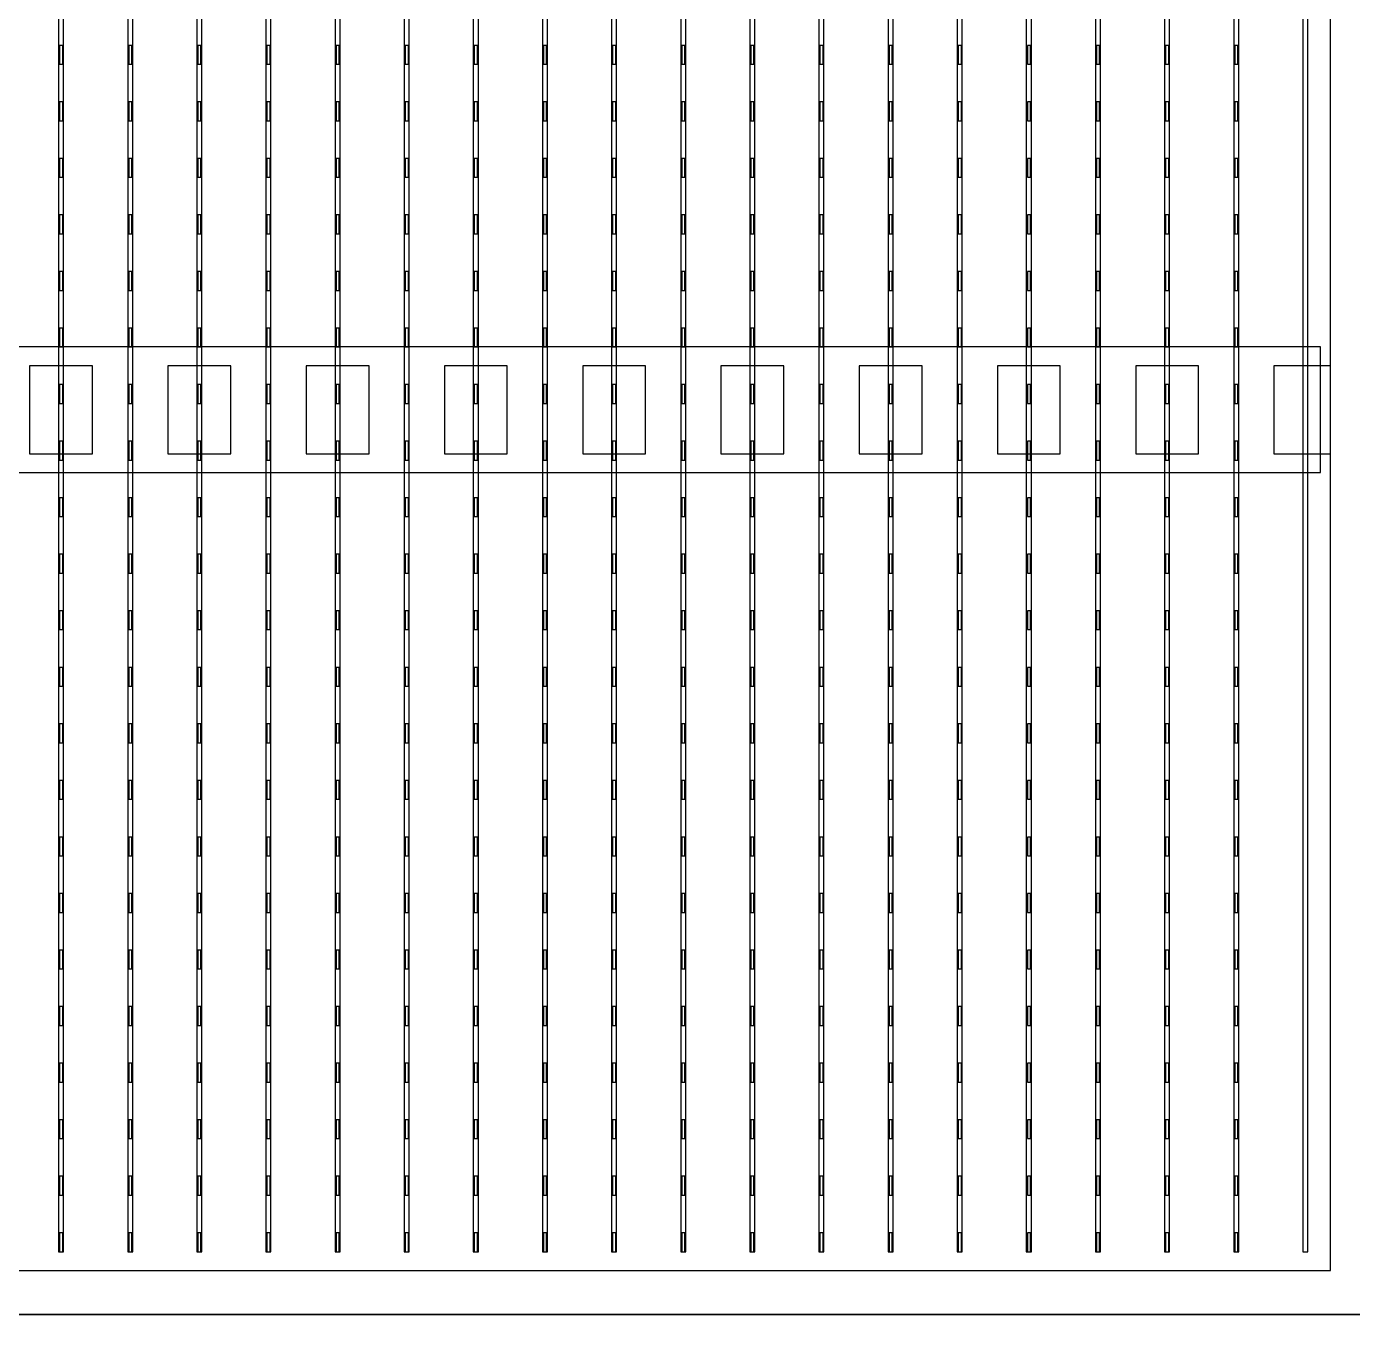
# Model space of a CAD drawing. Header units: millimetres. Extents: x -18 to 142, y -7 to 153.
# Drawn here: x 51.44 to 61.99, y 41.12 to 51.55 of the extents above; entities that cross this region are included whole.
import ezdxf

# ---------------------------------------------------------------- set-up
doc = ezdxf.new("R2010")
doc.units = ezdxf.units.MM
for name, color, linetype in [('BUSBARS', 3, 'Continuous'), ('CELLS', 5, 'Continuous'), ('CONTACT_PADS', 2, 'Continuous'), ('DICING', 4, 'Continuous'), ('FINGERS', 1, 'Continuous'), ('INSULATION', 2, 'Continuous')]:
    doc.layers.add(name, color=color, linetype=linetype)

msp = doc.modelspace()

# ---------------------------------------------------------------- linework, layer by layer
at = {"layer": 'BUSBARS'}
msp.add_lwpolyline([(61.74, 48), (61.74, 49), (41.7, 49), (41.7, 48), (61.74, 48)], close=True, dxfattribs=at)
at = {"layer": 'CELLS'}
for points in [[(62.17, 41.3), (62.17, 62.2), (41.27, 62.2), (41.27, 41.3), (62.17, 41.3)], [(62.17, 20.4), (62.17, 41.3), (41.27, 41.3), (41.27, 20.4), (62.17, 20.4)]]:
    msp.add_lwpolyline(points, close=True, dxfattribs=at)
at = {"layer": 'CONTACT_PADS'}
for points in [[(51.733, 51.25), (51.733, 51.4), (51.708, 51.4), (51.708, 51.25), (51.733, 51.25)], [(52.283, 51.25), (52.283, 51.4), (52.258, 51.4), (52.258, 51.25), (52.283, 51.25)], [(52.833, 51.25), (52.833, 51.4), (52.808, 51.4), (52.808, 51.25), (52.833, 51.25)], [(53.383, 51.25), (53.383, 51.4), (53.358, 51.4), (53.358, 51.25), (53.383, 51.25)], [(53.933, 51.25), (53.933, 51.4), (53.908, 51.4), (53.908, 51.25), (53.933, 51.25)], [(54.483, 51.25), (54.483, 51.4), (54.458, 51.4), (54.458, 51.25), (54.483, 51.25)], [(55.033, 51.25), (55.033, 51.4), (55.008, 51.4), (55.008, 51.25), (55.033, 51.25)], [(55.583, 51.25), (55.583, 51.4), (55.558, 51.4), (55.558, 51.25), (55.583, 51.25)], [(56.133, 51.25), (56.133, 51.4), (56.108, 51.4), (56.108, 51.25), (56.133, 51.25)], [(56.683, 51.25), (56.683, 51.4), (56.658, 51.4), (56.658, 51.25), (56.683, 51.25)], [(57.233, 51.25), (57.233, 51.4), (57.208, 51.4), (57.208, 51.25), (57.233, 51.25)], [(57.783, 51.25), (57.783, 51.4), (57.758, 51.4), (57.758, 51.25), (57.783, 51.25)], [(58.333, 51.25), (58.333, 51.4), (58.308, 51.4), (58.308, 51.25), (58.333, 51.25)], [(58.883, 51.25), (58.883, 51.4), (58.858, 51.4), (58.858, 51.25), (58.883, 51.25)], [(59.433, 51.25), (59.433, 51.4), (59.408, 51.4), (59.408, 51.25), (59.433, 51.25)], [(59.983, 51.25), (59.983, 51.4), (59.958, 51.4), (59.958, 51.25), (59.983, 51.25)], [(60.533, 51.25), (60.533, 51.4), (60.508, 51.4), (60.508, 51.25), (60.533, 51.25)], [(61.083, 51.25), (61.083, 51.4), (61.058, 51.4), (61.058, 51.25), (61.083, 51.25)], [(51.733, 50.8), (51.733, 50.95), (51.708, 50.95), (51.708, 50.8), (51.733, 50.8)], [(52.283, 50.8), (52.283, 50.95), (52.258, 50.95), (52.258, 50.8), (52.283, 50.8)], [(52.833, 50.8), (52.833, 50.95), (52.808, 50.95), (52.808, 50.8), (52.833, 50.8)], [(53.383, 50.8), (53.383, 50.95), (53.358, 50.95), (53.358, 50.8), (53.383, 50.8)], [(53.933, 50.8), (53.933, 50.95), (53.908, 50.95), (53.908, 50.8), (53.933, 50.8)], [(54.483, 50.8), (54.483, 50.95), (54.458, 50.95), (54.458, 50.8), (54.483, 50.8)], [(55.033, 50.8), (55.033, 50.95), (55.008, 50.95), (55.008, 50.8), (55.033, 50.8)], [(55.583, 50.8), (55.583, 50.95), (55.558, 50.95), (55.558, 50.8), (55.583, 50.8)], [(56.133, 50.8), (56.133, 50.95), (56.108, 50.95), (56.108, 50.8), (56.133, 50.8)], [(56.683, 50.8), (56.683, 50.95), (56.658, 50.95), (56.658, 50.8), (56.683, 50.8)], [(57.233, 50.8), (57.233, 50.95), (57.208, 50.95), (57.208, 50.8), (57.233, 50.8)], [(57.783, 50.8), (57.783, 50.95), (57.758, 50.95), (57.758, 50.8), (57.783, 50.8)], [(58.333, 50.8), (58.333, 50.95), (58.308, 50.95), (58.308, 50.8), (58.333, 50.8)], [(58.883, 50.8), (58.883, 50.95), (58.858, 50.95), (58.858, 50.8), (58.883, 50.8)], [(59.433, 50.8), (59.433, 50.95), (59.408, 50.95), (59.408, 50.8), (59.433, 50.8)], [(59.983, 50.8), (59.983, 50.95), (59.958, 50.95), (59.958, 50.8), (59.983, 50.8)], [(60.533, 50.8), (60.533, 50.95), (60.508, 50.95), (60.508, 50.8), (60.533, 50.8)], [(61.083, 50.8), (61.083, 50.95), (61.058, 50.95), (61.058, 50.8), (61.083, 50.8)], [(51.733, 50.35), (51.733, 50.5), (51.708, 50.5), (51.708, 50.35), (51.733, 50.35)], [(52.283, 50.35), (52.283, 50.5), (52.258, 50.5), (52.258, 50.35), (52.283, 50.35)], [(52.833, 50.35), (52.833, 50.5), (52.808, 50.5), (52.808, 50.35), (52.833, 50.35)], [(53.383, 50.35), (53.383, 50.5), (53.358, 50.5), (53.358, 50.35), (53.383, 50.35)], [(53.933, 50.35), (53.933, 50.5), (53.908, 50.5), (53.908, 50.35), (53.933, 50.35)], [(54.483, 50.35), (54.483, 50.5), (54.458, 50.5), (54.458, 50.35), (54.483, 50.35)], [(55.033, 50.35), (55.033, 50.5), (55.008, 50.5), (55.008, 50.35), (55.033, 50.35)], [(55.583, 50.35), (55.583, 50.5), (55.558, 50.5), (55.558, 50.35), (55.583, 50.35)], [(56.133, 50.35), (56.133, 50.5), (56.108, 50.5), (56.108, 50.35), (56.133, 50.35)], [(56.683, 50.35), (56.683, 50.5), (56.658, 50.5), (56.658, 50.35), (56.683, 50.35)], [(57.233, 50.35), (57.233, 50.5), (57.208, 50.5), (57.208, 50.35), (57.233, 50.35)], [(57.783, 50.35), (57.783, 50.5), (57.758, 50.5), (57.758, 50.35), (57.783, 50.35)], [(58.333, 50.35), (58.333, 50.5), (58.308, 50.5), (58.308, 50.35), (58.333, 50.35)], [(58.883, 50.35), (58.883, 50.5), (58.858, 50.5), (58.858, 50.35), (58.883, 50.35)], [(59.433, 50.35), (59.433, 50.5), (59.408, 50.5), (59.408, 50.35), (59.433, 50.35)], [(59.983, 50.35), (59.983, 50.5), (59.958, 50.5), (59.958, 50.35), (59.983, 50.35)], [(60.533, 50.35), (60.533, 50.5), (60.508, 50.5), (60.508, 50.35), (60.533, 50.35)], [(61.083, 50.35), (61.083, 50.5), (61.058, 50.5), (61.058, 50.35), (61.083, 50.35)], [(51.733, 49.9), (51.733, 50.05), (51.708, 50.05), (51.708, 49.9), (51.733, 49.9)], [(52.283, 49.9), (52.283, 50.05), (52.258, 50.05), (52.258, 49.9), (52.283, 49.9)], [(52.833, 49.9), (52.833, 50.05), (52.808, 50.05), (52.808, 49.9), (52.833, 49.9)], [(53.383, 49.9), (53.383, 50.05), (53.358, 50.05), (53.358, 49.9), (53.383, 49.9)], [(53.933, 49.9), (53.933, 50.05), (53.908, 50.05), (53.908, 49.9), (53.933, 49.9)], [(54.483, 49.9), (54.483, 50.05), (54.458, 50.05), (54.458, 49.9), (54.483, 49.9)], [(55.033, 49.9), (55.033, 50.05), (55.008, 50.05), (55.008, 49.9), (55.033, 49.9)], [(55.583, 49.9), (55.583, 50.05), (55.558, 50.05), (55.558, 49.9), (55.583, 49.9)], [(56.133, 49.9), (56.133, 50.05), (56.108, 50.05), (56.108, 49.9), (56.133, 49.9)], [(56.683, 49.9), (56.683, 50.05), (56.658, 50.05), (56.658, 49.9), (56.683, 49.9)], [(57.233, 49.9), (57.233, 50.05), (57.208, 50.05), (57.208, 49.9), (57.233, 49.9)], [(57.783, 49.9), (57.783, 50.05), (57.758, 50.05), (57.758, 49.9), (57.783, 49.9)], [(58.333, 49.9), (58.333, 50.05), (58.308, 50.05), (58.308, 49.9), (58.333, 49.9)], [(58.883, 49.9), (58.883, 50.05), (58.858, 50.05), (58.858, 49.9), (58.883, 49.9)], [(59.433, 49.9), (59.433, 50.05), (59.408, 50.05), (59.408, 49.9), (59.433, 49.9)], [(59.983, 49.9), (59.983, 50.05), (59.958, 50.05), (59.958, 49.9), (59.983, 49.9)], [(60.533, 49.9), (60.533, 50.05), (60.508, 50.05), (60.508, 49.9), (60.533, 49.9)], [(61.083, 49.9), (61.083, 50.05), (61.058, 50.05), (61.058, 49.9), (61.083, 49.9)], [(51.733, 49.45), (51.733, 49.6), (51.708, 49.6), (51.708, 49.45), (51.733, 49.45)], [(52.283, 49.45), (52.283, 49.6), (52.258, 49.6), (52.258, 49.45), (52.283, 49.45)], [(52.833, 49.45), (52.833, 49.6), (52.808, 49.6), (52.808, 49.45), (52.833, 49.45)], [(53.383, 49.45), (53.383, 49.6), (53.358, 49.6), (53.358, 49.45), (53.383, 49.45)], [(53.933, 49.45), (53.933, 49.6), (53.908, 49.6), (53.908, 49.45), (53.933, 49.45)], [(54.483, 49.45), (54.483, 49.6), (54.458, 49.6), (54.458, 49.45), (54.483, 49.45)], [(55.033, 49.45), (55.033, 49.6), (55.008, 49.6), (55.008, 49.45), (55.033, 49.45)], [(55.583, 49.45), (55.583, 49.6), (55.558, 49.6), (55.558, 49.45), (55.583, 49.45)], [(56.133, 49.45), (56.133, 49.6), (56.108, 49.6), (56.108, 49.45), (56.133, 49.45)], [(56.683, 49.45), (56.683, 49.6), (56.658, 49.6), (56.658, 49.45), (56.683, 49.45)], [(57.233, 49.45), (57.233, 49.6), (57.208, 49.6), (57.208, 49.45), (57.233, 49.45)], [(57.783, 49.45), (57.783, 49.6), (57.758, 49.6), (57.758, 49.45), (57.783, 49.45)], [(58.333, 49.45), (58.333, 49.6), (58.308, 49.6), (58.308, 49.45), (58.333, 49.45)], [(58.883, 49.45), (58.883, 49.6), (58.858, 49.6), (58.858, 49.45), (58.883, 49.45)], [(59.433, 49.45), (59.433, 49.6), (59.408, 49.6), (59.408, 49.45), (59.433, 49.45)], [(59.983, 49.45), (59.983, 49.6), (59.958, 49.6), (59.958, 49.45), (59.983, 49.45)], [(60.533, 49.45), (60.533, 49.6), (60.508, 49.6), (60.508, 49.45), (60.533, 49.45)], [(61.083, 49.45), (61.083, 49.6), (61.058, 49.6), (61.058, 49.45), (61.083, 49.45)], [(51.733, 49), (51.733, 49.15), (51.708, 49.15), (51.708, 49), (51.733, 49)], [(52.283, 49), (52.283, 49.15), (52.258, 49.15), (52.258, 49), (52.283, 49)], [(52.833, 49), (52.833, 49.15), (52.808, 49.15), (52.808, 49), (52.833, 49)], [(53.383, 49), (53.383, 49.15), (53.358, 49.15), (53.358, 49), (53.383, 49)], [(53.933, 49), (53.933, 49.15), (53.908, 49.15), (53.908, 49), (53.933, 49)], [(54.483, 49), (54.483, 49.15), (54.458, 49.15), (54.458, 49), (54.483, 49)], [(55.033, 49), (55.033, 49.15), (55.008, 49.15), (55.008, 49), (55.033, 49)], [(55.583, 49), (55.583, 49.15), (55.558, 49.15), (55.558, 49), (55.583, 49)], [(56.133, 49), (56.133, 49.15), (56.108, 49.15), (56.108, 49), (56.133, 49)], [(56.683, 49), (56.683, 49.15), (56.658, 49.15), (56.658, 49), (56.683, 49)], [(57.233, 49), (57.233, 49.15), (57.208, 49.15), (57.208, 49), (57.233, 49)], [(57.783, 49), (57.783, 49.15), (57.758, 49.15), (57.758, 49), (57.783, 49)], [(58.333, 49), (58.333, 49.15), (58.308, 49.15), (58.308, 49), (58.333, 49)], [(58.883, 49), (58.883, 49.15), (58.858, 49.15), (58.858, 49), (58.883, 49)], [(59.433, 49), (59.433, 49.15), (59.408, 49.15), (59.408, 49), (59.433, 49)], [(59.983, 49), (59.983, 49.15), (59.958, 49.15), (59.958, 49), (59.983, 49)], [(60.533, 49), (60.533, 49.15), (60.508, 49.15), (60.508, 49), (60.533, 49)], [(61.083, 49), (61.083, 49.15), (61.058, 49.15), (61.058, 49), (61.083, 49)], [(51.733, 48.55), (51.733, 48.7), (51.708, 48.7), (51.708, 48.55), (51.733, 48.55)], [(52.283, 48.55), (52.283, 48.7), (52.258, 48.7), (52.258, 48.55), (52.283, 48.55)], [(52.833, 48.55), (52.833, 48.7), (52.808, 48.7), (52.808, 48.55), (52.833, 48.55)], [(53.383, 48.55), (53.383, 48.7), (53.358, 48.7), (53.358, 48.55), (53.383, 48.55)], [(53.933, 48.55), (53.933, 48.7), (53.908, 48.7), (53.908, 48.55), (53.933, 48.55)], [(54.483, 48.55), (54.483, 48.7), (54.458, 48.7), (54.458, 48.55), (54.483, 48.55)], [(55.033, 48.55), (55.033, 48.7), (55.008, 48.7), (55.008, 48.55), (55.033, 48.55)], [(55.583, 48.55), (55.583, 48.7), (55.558, 48.7), (55.558, 48.55), (55.583, 48.55)], [(56.133, 48.55), (56.133, 48.7), (56.108, 48.7), (56.108, 48.55), (56.133, 48.55)], [(56.683, 48.55), (56.683, 48.7), (56.658, 48.7), (56.658, 48.55), (56.683, 48.55)], [(57.233, 48.55), (57.233, 48.7), (57.208, 48.7), (57.208, 48.55), (57.233, 48.55)], [(57.783, 48.55), (57.783, 48.7), (57.758, 48.7), (57.758, 48.55), (57.783, 48.55)], [(58.333, 48.55), (58.333, 48.7), (58.308, 48.7), (58.308, 48.55), (58.333, 48.55)], [(58.883, 48.55), (58.883, 48.7), (58.858, 48.7), (58.858, 48.55), (58.883, 48.55)], [(59.433, 48.55), (59.433, 48.7), (59.408, 48.7), (59.408, 48.55), (59.433, 48.55)], [(59.983, 48.55), (59.983, 48.7), (59.958, 48.7), (59.958, 48.55), (59.983, 48.55)], [(60.533, 48.55), (60.533, 48.7), (60.508, 48.7), (60.508, 48.55), (60.533, 48.55)], [(61.083, 48.55), (61.083, 48.7), (61.058, 48.7), (61.058, 48.55), (61.083, 48.55)], [(51.733, 48.1), (51.733, 48.25), (51.708, 48.25), (51.708, 48.1), (51.733, 48.1)], [(52.283, 48.1), (52.283, 48.25), (52.258, 48.25), (52.258, 48.1), (52.283, 48.1)], [(52.833, 48.1), (52.833, 48.25), (52.808, 48.25), (52.808, 48.1), (52.833, 48.1)], [(53.383, 48.1), (53.383, 48.25), (53.358, 48.25), (53.358, 48.1), (53.383, 48.1)], [(53.933, 48.1), (53.933, 48.25), (53.908, 48.25), (53.908, 48.1), (53.933, 48.1)], [(54.483, 48.1), (54.483, 48.25), (54.458, 48.25), (54.458, 48.1), (54.483, 48.1)], [(55.033, 48.1), (55.033, 48.25), (55.008, 48.25), (55.008, 48.1), (55.033, 48.1)], [(55.583, 48.1), (55.583, 48.25), (55.558, 48.25), (55.558, 48.1), (55.583, 48.1)], [(56.133, 48.1), (56.133, 48.25), (56.108, 48.25), (56.108, 48.1), (56.133, 48.1)], [(56.683, 48.1), (56.683, 48.25), (56.658, 48.25), (56.658, 48.1), (56.683, 48.1)], [(57.233, 48.1), (57.233, 48.25), (57.208, 48.25), (57.208, 48.1), (57.233, 48.1)], [(57.783, 48.1), (57.783, 48.25), (57.758, 48.25), (57.758, 48.1), (57.783, 48.1)], [(58.333, 48.1), (58.333, 48.25), (58.308, 48.25), (58.308, 48.1), (58.333, 48.1)], [(58.883, 48.1), (58.883, 48.25), (58.858, 48.25), (58.858, 48.1), (58.883, 48.1)], [(59.433, 48.1), (59.433, 48.25), (59.408, 48.25), (59.408, 48.1), (59.433, 48.1)], [(59.983, 48.1), (59.983, 48.25), (59.958, 48.25), (59.958, 48.1), (59.983, 48.1)], [(60.533, 48.1), (60.533, 48.25), (60.508, 48.25), (60.508, 48.1), (60.533, 48.1)], [(61.083, 48.1), (61.083, 48.25), (61.058, 48.25), (61.058, 48.1), (61.083, 48.1)], [(51.733, 47.65), (51.733, 47.8), (51.708, 47.8), (51.708, 47.65), (51.733, 47.65)], [(52.283, 47.65), (52.283, 47.8), (52.258, 47.8), (52.258, 47.65), (52.283, 47.65)], [(52.833, 47.65), (52.833, 47.8), (52.808, 47.8), (52.808, 47.65), (52.833, 47.65)], [(53.383, 47.65), (53.383, 47.8), (53.358, 47.8), (53.358, 47.65), (53.383, 47.65)], [(53.933, 47.65), (53.933, 47.8), (53.908, 47.8), (53.908, 47.65), (53.933, 47.65)], [(54.483, 47.65), (54.483, 47.8), (54.458, 47.8), (54.458, 47.65), (54.483, 47.65)], [(55.033, 47.65), (55.033, 47.8), (55.008, 47.8), (55.008, 47.65), (55.033, 47.65)], [(55.583, 47.65), (55.583, 47.8), (55.558, 47.8), (55.558, 47.65), (55.583, 47.65)], [(56.133, 47.65), (56.133, 47.8), (56.108, 47.8), (56.108, 47.65), (56.133, 47.65)], [(56.683, 47.65), (56.683, 47.8), (56.658, 47.8), (56.658, 47.65), (56.683, 47.65)], [(57.233, 47.65), (57.233, 47.8), (57.208, 47.8), (57.208, 47.65), (57.233, 47.65)], [(57.783, 47.65), (57.783, 47.8), (57.758, 47.8), (57.758, 47.65), (57.783, 47.65)], [(58.333, 47.65), (58.333, 47.8), (58.308, 47.8), (58.308, 47.65), (58.333, 47.65)], [(58.883, 47.65), (58.883, 47.8), (58.858, 47.8), (58.858, 47.65), (58.883, 47.65)], [(59.433, 47.65), (59.433, 47.8), (59.408, 47.8), (59.408, 47.65), (59.433, 47.65)], [(59.983, 47.65), (59.983, 47.8), (59.958, 47.8), (59.958, 47.65), (59.983, 47.65)], [(60.533, 47.65), (60.533, 47.8), (60.508, 47.8), (60.508, 47.65), (60.533, 47.65)], [(61.083, 47.65), (61.083, 47.8), (61.058, 47.8), (61.058, 47.65), (61.083, 47.65)], [(51.733, 47.2), (51.733, 47.35), (51.708, 47.35), (51.708, 47.2), (51.733, 47.2)], [(52.283, 47.2), (52.283, 47.35), (52.258, 47.35), (52.258, 47.2), (52.283, 47.2)], [(52.833, 47.2), (52.833, 47.35), (52.808, 47.35), (52.808, 47.2), (52.833, 47.2)], [(53.383, 47.2), (53.383, 47.35), (53.358, 47.35), (53.358, 47.2), (53.383, 47.2)], [(53.933, 47.2), (53.933, 47.35), (53.908, 47.35), (53.908, 47.2), (53.933, 47.2)], [(54.483, 47.2), (54.483, 47.35), (54.458, 47.35), (54.458, 47.2), (54.483, 47.2)], [(55.033, 47.2), (55.033, 47.35), (55.008, 47.35), (55.008, 47.2), (55.033, 47.2)], [(55.583, 47.2), (55.583, 47.35), (55.558, 47.35), (55.558, 47.2), (55.583, 47.2)], [(56.133, 47.2), (56.133, 47.35), (56.108, 47.35), (56.108, 47.2), (56.133, 47.2)], [(56.683, 47.2), (56.683, 47.35), (56.658, 47.35), (56.658, 47.2), (56.683, 47.2)], [(57.233, 47.2), (57.233, 47.35), (57.208, 47.35), (57.208, 47.2), (57.233, 47.2)], [(57.783, 47.2), (57.783, 47.35), (57.758, 47.35), (57.758, 47.2), (57.783, 47.2)], [(58.333, 47.2), (58.333, 47.35), (58.308, 47.35), (58.308, 47.2), (58.333, 47.2)], [(58.883, 47.2), (58.883, 47.35), (58.858, 47.35), (58.858, 47.2), (58.883, 47.2)], [(59.433, 47.2), (59.433, 47.35), (59.408, 47.35), (59.408, 47.2), (59.433, 47.2)], [(59.983, 47.2), (59.983, 47.35), (59.958, 47.35), (59.958, 47.2), (59.983, 47.2)], [(60.533, 47.2), (60.533, 47.35), (60.508, 47.35), (60.508, 47.2), (60.533, 47.2)], [(61.083, 47.2), (61.083, 47.35), (61.058, 47.35), (61.058, 47.2), (61.083, 47.2)], [(51.733, 46.75), (51.733, 46.9), (51.708, 46.9), (51.708, 46.75), (51.733, 46.75)], [(52.283, 46.75), (52.283, 46.9), (52.258, 46.9), (52.258, 46.75), (52.283, 46.75)], [(52.833, 46.75), (52.833, 46.9), (52.808, 46.9), (52.808, 46.75), (52.833, 46.75)], [(53.383, 46.75), (53.383, 46.9), (53.358, 46.9), (53.358, 46.75), (53.383, 46.75)], [(53.933, 46.75), (53.933, 46.9), (53.908, 46.9), (53.908, 46.75), (53.933, 46.75)], [(54.483, 46.75), (54.483, 46.9), (54.458, 46.9), (54.458, 46.75), (54.483, 46.75)], [(55.033, 46.75), (55.033, 46.9), (55.008, 46.9), (55.008, 46.75), (55.033, 46.75)], [(55.583, 46.75), (55.583, 46.9), (55.558, 46.9), (55.558, 46.75), (55.583, 46.75)], [(56.133, 46.75), (56.133, 46.9), (56.108, 46.9), (56.108, 46.75), (56.133, 46.75)], [(56.683, 46.75), (56.683, 46.9), (56.658, 46.9), (56.658, 46.75), (56.683, 46.75)], [(57.233, 46.75), (57.233, 46.9), (57.208, 46.9), (57.208, 46.75), (57.233, 46.75)], [(57.783, 46.75), (57.783, 46.9), (57.758, 46.9), (57.758, 46.75), (57.783, 46.75)], [(58.333, 46.75), (58.333, 46.9), (58.308, 46.9), (58.308, 46.75), (58.333, 46.75)], [(58.883, 46.75), (58.883, 46.9), (58.858, 46.9), (58.858, 46.75), (58.883, 46.75)], [(59.433, 46.75), (59.433, 46.9), (59.408, 46.9), (59.408, 46.75), (59.433, 46.75)], [(59.983, 46.75), (59.983, 46.9), (59.958, 46.9), (59.958, 46.75), (59.983, 46.75)], [(60.533, 46.75), (60.533, 46.9), (60.508, 46.9), (60.508, 46.75), (60.533, 46.75)], [(61.083, 46.75), (61.083, 46.9), (61.058, 46.9), (61.058, 46.75), (61.083, 46.75)], [(51.733, 46.3), (51.733, 46.45), (51.708, 46.45), (51.708, 46.3), (51.733, 46.3)], [(52.283, 46.3), (52.283, 46.45), (52.258, 46.45), (52.258, 46.3), (52.283, 46.3)], [(52.833, 46.3), (52.833, 46.45), (52.808, 46.45), (52.808, 46.3), (52.833, 46.3)], [(53.383, 46.3), (53.383, 46.45), (53.358, 46.45), (53.358, 46.3), (53.383, 46.3)], [(53.933, 46.3), (53.933, 46.45), (53.908, 46.45), (53.908, 46.3), (53.933, 46.3)], [(54.483, 46.3), (54.483, 46.45), (54.458, 46.45), (54.458, 46.3), (54.483, 46.3)], [(55.033, 46.3), (55.033, 46.45), (55.008, 46.45), (55.008, 46.3), (55.033, 46.3)], [(55.583, 46.3), (55.583, 46.45), (55.558, 46.45), (55.558, 46.3), (55.583, 46.3)], [(56.133, 46.3), (56.133, 46.45), (56.108, 46.45), (56.108, 46.3), (56.133, 46.3)], [(56.683, 46.3), (56.683, 46.45), (56.658, 46.45), (56.658, 46.3), (56.683, 46.3)], [(57.233, 46.3), (57.233, 46.45), (57.208, 46.45), (57.208, 46.3), (57.233, 46.3)], [(57.783, 46.3), (57.783, 46.45), (57.758, 46.45), (57.758, 46.3), (57.783, 46.3)], [(58.333, 46.3), (58.333, 46.45), (58.308, 46.45), (58.308, 46.3), (58.333, 46.3)], [(58.883, 46.3), (58.883, 46.45), (58.858, 46.45), (58.858, 46.3), (58.883, 46.3)], [(59.433, 46.3), (59.433, 46.45), (59.408, 46.45), (59.408, 46.3), (59.433, 46.3)], [(59.983, 46.3), (59.983, 46.45), (59.958, 46.45), (59.958, 46.3), (59.983, 46.3)], [(60.533, 46.3), (60.533, 46.45), (60.508, 46.45), (60.508, 46.3), (60.533, 46.3)], [(61.083, 46.3), (61.083, 46.45), (61.058, 46.45), (61.058, 46.3), (61.083, 46.3)], [(51.733, 45.85), (51.733, 46), (51.708, 46), (51.708, 45.85), (51.733, 45.85)], [(52.283, 45.85), (52.283, 46), (52.258, 46), (52.258, 45.85), (52.283, 45.85)], [(52.833, 45.85), (52.833, 46), (52.808, 46), (52.808, 45.85), (52.833, 45.85)], [(53.383, 45.85), (53.383, 46), (53.358, 46), (53.358, 45.85), (53.383, 45.85)], [(53.933, 45.85), (53.933, 46), (53.908, 46), (53.908, 45.85), (53.933, 45.85)], [(54.483, 45.85), (54.483, 46), (54.458, 46), (54.458, 45.85), (54.483, 45.85)], [(55.033, 45.85), (55.033, 46), (55.008, 46), (55.008, 45.85), (55.033, 45.85)], [(55.583, 45.85), (55.583, 46), (55.558, 46), (55.558, 45.85), (55.583, 45.85)], [(56.133, 45.85), (56.133, 46), (56.108, 46), (56.108, 45.85), (56.133, 45.85)], [(56.683, 45.85), (56.683, 46), (56.658, 46), (56.658, 45.85), (56.683, 45.85)], [(57.233, 45.85), (57.233, 46), (57.208, 46), (57.208, 45.85), (57.233, 45.85)], [(57.783, 45.85), (57.783, 46), (57.758, 46), (57.758, 45.85), (57.783, 45.85)], [(58.333, 45.85), (58.333, 46), (58.308, 46), (58.308, 45.85), (58.333, 45.85)], [(58.883, 45.85), (58.883, 46), (58.858, 46), (58.858, 45.85), (58.883, 45.85)], [(59.433, 45.85), (59.433, 46), (59.408, 46), (59.408, 45.85), (59.433, 45.85)], [(59.983, 45.85), (59.983, 46), (59.958, 46), (59.958, 45.85), (59.983, 45.85)], [(60.533, 45.85), (60.533, 46), (60.508, 46), (60.508, 45.85), (60.533, 45.85)], [(61.083, 45.85), (61.083, 46), (61.058, 46), (61.058, 45.85), (61.083, 45.85)], [(51.733, 45.4), (51.733, 45.55), (51.708, 45.55), (51.708, 45.4), (51.733, 45.4)], [(52.283, 45.4), (52.283, 45.55), (52.258, 45.55), (52.258, 45.4), (52.283, 45.4)], [(52.833, 45.4), (52.833, 45.55), (52.808, 45.55), (52.808, 45.4), (52.833, 45.4)], [(53.383, 45.4), (53.383, 45.55), (53.358, 45.55), (53.358, 45.4), (53.383, 45.4)], [(53.933, 45.4), (53.933, 45.55), (53.908, 45.55), (53.908, 45.4), (53.933, 45.4)], [(54.483, 45.4), (54.483, 45.55), (54.458, 45.55), (54.458, 45.4), (54.483, 45.4)], [(55.033, 45.4), (55.033, 45.55), (55.008, 45.55), (55.008, 45.4), (55.033, 45.4)], [(55.583, 45.4), (55.583, 45.55), (55.558, 45.55), (55.558, 45.4), (55.583, 45.4)], [(56.133, 45.4), (56.133, 45.55), (56.108, 45.55), (56.108, 45.4), (56.133, 45.4)], [(56.683, 45.4), (56.683, 45.55), (56.658, 45.55), (56.658, 45.4), (56.683, 45.4)], [(57.233, 45.4), (57.233, 45.55), (57.208, 45.55), (57.208, 45.4), (57.233, 45.4)], [(57.783, 45.4), (57.783, 45.55), (57.758, 45.55), (57.758, 45.4), (57.783, 45.4)], [(58.333, 45.4), (58.333, 45.55), (58.308, 45.55), (58.308, 45.4), (58.333, 45.4)], [(58.883, 45.4), (58.883, 45.55), (58.858, 45.55), (58.858, 45.4), (58.883, 45.4)], [(59.433, 45.4), (59.433, 45.55), (59.408, 45.55), (59.408, 45.4), (59.433, 45.4)], [(59.983, 45.4), (59.983, 45.55), (59.958, 45.55), (59.958, 45.4), (59.983, 45.4)], [(60.533, 45.4), (60.533, 45.55), (60.508, 45.55), (60.508, 45.4), (60.533, 45.4)], [(61.083, 45.4), (61.083, 45.55), (61.058, 45.55), (61.058, 45.4), (61.083, 45.4)], [(51.733, 44.95), (51.733, 45.1), (51.708, 45.1), (51.708, 44.95), (51.733, 44.95)], [(52.283, 44.95), (52.283, 45.1), (52.258, 45.1), (52.258, 44.95), (52.283, 44.95)], [(52.833, 44.95), (52.833, 45.1), (52.808, 45.1), (52.808, 44.95), (52.833, 44.95)], [(53.383, 44.95), (53.383, 45.1), (53.358, 45.1), (53.358, 44.95), (53.383, 44.95)], [(53.933, 44.95), (53.933, 45.1), (53.908, 45.1), (53.908, 44.95), (53.933, 44.95)], [(54.483, 44.95), (54.483, 45.1), (54.458, 45.1), (54.458, 44.95), (54.483, 44.95)], [(55.033, 44.95), (55.033, 45.1), (55.008, 45.1), (55.008, 44.95), (55.033, 44.95)], [(55.583, 44.95), (55.583, 45.1), (55.558, 45.1), (55.558, 44.95), (55.583, 44.95)], [(56.133, 44.95), (56.133, 45.1), (56.108, 45.1), (56.108, 44.95), (56.133, 44.95)], [(56.683, 44.95), (56.683, 45.1), (56.658, 45.1), (56.658, 44.95), (56.683, 44.95)], [(57.233, 44.95), (57.233, 45.1), (57.208, 45.1), (57.208, 44.95), (57.233, 44.95)], [(57.783, 44.95), (57.783, 45.1), (57.758, 45.1), (57.758, 44.95), (57.783, 44.95)], [(58.333, 44.95), (58.333, 45.1), (58.308, 45.1), (58.308, 44.95), (58.333, 44.95)], [(58.883, 44.95), (58.883, 45.1), (58.858, 45.1), (58.858, 44.95), (58.883, 44.95)], [(59.433, 44.95), (59.433, 45.1), (59.408, 45.1), (59.408, 44.95), (59.433, 44.95)], [(59.983, 44.95), (59.983, 45.1), (59.958, 45.1), (59.958, 44.95), (59.983, 44.95)], [(60.533, 44.95), (60.533, 45.1), (60.508, 45.1), (60.508, 44.95), (60.533, 44.95)], [(61.083, 44.95), (61.083, 45.1), (61.058, 45.1), (61.058, 44.95), (61.083, 44.95)], [(51.733, 44.5), (51.733, 44.65), (51.708, 44.65), (51.708, 44.5), (51.733, 44.5)], [(52.283, 44.5), (52.283, 44.65), (52.258, 44.65), (52.258, 44.5), (52.283, 44.5)], [(52.833, 44.5), (52.833, 44.65), (52.808, 44.65), (52.808, 44.5), (52.833, 44.5)], [(53.383, 44.5), (53.383, 44.65), (53.358, 44.65), (53.358, 44.5), (53.383, 44.5)], [(53.933, 44.5), (53.933, 44.65), (53.908, 44.65), (53.908, 44.5), (53.933, 44.5)], [(54.483, 44.5), (54.483, 44.65), (54.458, 44.65), (54.458, 44.5), (54.483, 44.5)], [(55.033, 44.5), (55.033, 44.65), (55.008, 44.65), (55.008, 44.5), (55.033, 44.5)], [(55.583, 44.5), (55.583, 44.65), (55.558, 44.65), (55.558, 44.5), (55.583, 44.5)], [(56.133, 44.5), (56.133, 44.65), (56.108, 44.65), (56.108, 44.5), (56.133, 44.5)], [(56.683, 44.5), (56.683, 44.65), (56.658, 44.65), (56.658, 44.5), (56.683, 44.5)], [(57.233, 44.5), (57.233, 44.65), (57.208, 44.65), (57.208, 44.5), (57.233, 44.5)], [(57.783, 44.5), (57.783, 44.65), (57.758, 44.65), (57.758, 44.5), (57.783, 44.5)], [(58.333, 44.5), (58.333, 44.65), (58.308, 44.65), (58.308, 44.5), (58.333, 44.5)], [(58.883, 44.5), (58.883, 44.65), (58.858, 44.65), (58.858, 44.5), (58.883, 44.5)], [(59.433, 44.5), (59.433, 44.65), (59.408, 44.65), (59.408, 44.5), (59.433, 44.5)], [(59.983, 44.5), (59.983, 44.65), (59.958, 44.65), (59.958, 44.5), (59.983, 44.5)], [(60.533, 44.5), (60.533, 44.65), (60.508, 44.65), (60.508, 44.5), (60.533, 44.5)], [(61.083, 44.5), (61.083, 44.65), (61.058, 44.65), (61.058, 44.5), (61.083, 44.5)], [(51.733, 44.05), (51.733, 44.2), (51.708, 44.2), (51.708, 44.05), (51.733, 44.05)], [(52.283, 44.05), (52.283, 44.2), (52.258, 44.2), (52.258, 44.05), (52.283, 44.05)], [(52.833, 44.05), (52.833, 44.2), (52.808, 44.2), (52.808, 44.05), (52.833, 44.05)], [(53.383, 44.05), (53.383, 44.2), (53.358, 44.2), (53.358, 44.05), (53.383, 44.05)], [(53.933, 44.05), (53.933, 44.2), (53.908, 44.2), (53.908, 44.05), (53.933, 44.05)], [(54.483, 44.05), (54.483, 44.2), (54.458, 44.2), (54.458, 44.05), (54.483, 44.05)], [(55.033, 44.05), (55.033, 44.2), (55.008, 44.2), (55.008, 44.05), (55.033, 44.05)], [(55.583, 44.05), (55.583, 44.2), (55.558, 44.2), (55.558, 44.05), (55.583, 44.05)], [(56.133, 44.05), (56.133, 44.2), (56.108, 44.2), (56.108, 44.05), (56.133, 44.05)], [(56.683, 44.05), (56.683, 44.2), (56.658, 44.2), (56.658, 44.05), (56.683, 44.05)], [(57.233, 44.05), (57.233, 44.2), (57.208, 44.2), (57.208, 44.05), (57.233, 44.05)], [(57.783, 44.05), (57.783, 44.2), (57.758, 44.2), (57.758, 44.05), (57.783, 44.05)], [(58.333, 44.05), (58.333, 44.2), (58.308, 44.2), (58.308, 44.05), (58.333, 44.05)], [(58.883, 44.05), (58.883, 44.2), (58.858, 44.2), (58.858, 44.05), (58.883, 44.05)], [(59.433, 44.05), (59.433, 44.2), (59.408, 44.2), (59.408, 44.05), (59.433, 44.05)], [(59.983, 44.05), (59.983, 44.2), (59.958, 44.2), (59.958, 44.05), (59.983, 44.05)], [(60.533, 44.05), (60.533, 44.2), (60.508, 44.2), (60.508, 44.05), (60.533, 44.05)], [(61.083, 44.05), (61.083, 44.2), (61.058, 44.2), (61.058, 44.05), (61.083, 44.05)], [(51.733, 43.6), (51.733, 43.75), (51.708, 43.75), (51.708, 43.6), (51.733, 43.6)], [(52.283, 43.6), (52.283, 43.75), (52.258, 43.75), (52.258, 43.6), (52.283, 43.6)], [(52.833, 43.6), (52.833, 43.75), (52.808, 43.75), (52.808, 43.6), (52.833, 43.6)], [(53.383, 43.6), (53.383, 43.75), (53.358, 43.75), (53.358, 43.6), (53.383, 43.6)], [(53.933, 43.6), (53.933, 43.75), (53.908, 43.75), (53.908, 43.6), (53.933, 43.6)], [(54.483, 43.6), (54.483, 43.75), (54.458, 43.75), (54.458, 43.6), (54.483, 43.6)], [(55.033, 43.6), (55.033, 43.75), (55.008, 43.75), (55.008, 43.6), (55.033, 43.6)], [(55.583, 43.6), (55.583, 43.75), (55.558, 43.75), (55.558, 43.6), (55.583, 43.6)], [(56.133, 43.6), (56.133, 43.75), (56.108, 43.75), (56.108, 43.6), (56.133, 43.6)], [(56.683, 43.6), (56.683, 43.75), (56.658, 43.75), (56.658, 43.6), (56.683, 43.6)], [(57.233, 43.6), (57.233, 43.75), (57.208, 43.75), (57.208, 43.6), (57.233, 43.6)], [(57.783, 43.6), (57.783, 43.75), (57.758, 43.75), (57.758, 43.6), (57.783, 43.6)], [(58.333, 43.6), (58.333, 43.75), (58.308, 43.75), (58.308, 43.6), (58.333, 43.6)], [(58.883, 43.6), (58.883, 43.75), (58.858, 43.75), (58.858, 43.6), (58.883, 43.6)], [(59.433, 43.6), (59.433, 43.75), (59.408, 43.75), (59.408, 43.6), (59.433, 43.6)], [(59.983, 43.6), (59.983, 43.75), (59.958, 43.75), (59.958, 43.6), (59.983, 43.6)], [(60.533, 43.6), (60.533, 43.75), (60.508, 43.75), (60.508, 43.6), (60.533, 43.6)], [(61.083, 43.6), (61.083, 43.75), (61.058, 43.75), (61.058, 43.6), (61.083, 43.6)], [(51.733, 43.15), (51.733, 43.3), (51.708, 43.3), (51.708, 43.15), (51.733, 43.15)], [(52.283, 43.15), (52.283, 43.3), (52.258, 43.3), (52.258, 43.15), (52.283, 43.15)], [(52.833, 43.15), (52.833, 43.3), (52.808, 43.3), (52.808, 43.15), (52.833, 43.15)], [(53.383, 43.15), (53.383, 43.3), (53.358, 43.3), (53.358, 43.15), (53.383, 43.15)], [(53.933, 43.15), (53.933, 43.3), (53.908, 43.3), (53.908, 43.15), (53.933, 43.15)], [(54.483, 43.15), (54.483, 43.3), (54.458, 43.3), (54.458, 43.15), (54.483, 43.15)], [(55.033, 43.15), (55.033, 43.3), (55.008, 43.3), (55.008, 43.15), (55.033, 43.15)], [(55.583, 43.15), (55.583, 43.3), (55.558, 43.3), (55.558, 43.15), (55.583, 43.15)], [(56.133, 43.15), (56.133, 43.3), (56.108, 43.3), (56.108, 43.15), (56.133, 43.15)], [(56.683, 43.15), (56.683, 43.3), (56.658, 43.3), (56.658, 43.15), (56.683, 43.15)], [(57.233, 43.15), (57.233, 43.3), (57.208, 43.3), (57.208, 43.15), (57.233, 43.15)], [(57.783, 43.15), (57.783, 43.3), (57.758, 43.3), (57.758, 43.15), (57.783, 43.15)], [(58.333, 43.15), (58.333, 43.3), (58.308, 43.3), (58.308, 43.15), (58.333, 43.15)], [(58.883, 43.15), (58.883, 43.3), (58.858, 43.3), (58.858, 43.15), (58.883, 43.15)], [(59.433, 43.15), (59.433, 43.3), (59.408, 43.3), (59.408, 43.15), (59.433, 43.15)], [(59.983, 43.15), (59.983, 43.3), (59.958, 43.3), (59.958, 43.15), (59.983, 43.15)], [(60.533, 43.15), (60.533, 43.3), (60.508, 43.3), (60.508, 43.15), (60.533, 43.15)], [(61.083, 43.15), (61.083, 43.3), (61.058, 43.3), (61.058, 43.15), (61.083, 43.15)], [(51.733, 42.7), (51.733, 42.85), (51.708, 42.85), (51.708, 42.7), (51.733, 42.7)], [(52.283, 42.7), (52.283, 42.85), (52.258, 42.85), (52.258, 42.7), (52.283, 42.7)], [(52.833, 42.7), (52.833, 42.85), (52.808, 42.85), (52.808, 42.7), (52.833, 42.7)], [(53.383, 42.7), (53.383, 42.85), (53.358, 42.85), (53.358, 42.7), (53.383, 42.7)], [(53.933, 42.7), (53.933, 42.85), (53.908, 42.85), (53.908, 42.7), (53.933, 42.7)], [(54.483, 42.7), (54.483, 42.85), (54.458, 42.85), (54.458, 42.7), (54.483, 42.7)], [(55.033, 42.7), (55.033, 42.85), (55.008, 42.85), (55.008, 42.7), (55.033, 42.7)], [(55.583, 42.7), (55.583, 42.85), (55.558, 42.85), (55.558, 42.7), (55.583, 42.7)], [(56.133, 42.7), (56.133, 42.85), (56.108, 42.85), (56.108, 42.7), (56.133, 42.7)], [(56.683, 42.7), (56.683, 42.85), (56.658, 42.85), (56.658, 42.7), (56.683, 42.7)], [(57.233, 42.7), (57.233, 42.85), (57.208, 42.85), (57.208, 42.7), (57.233, 42.7)], [(57.783, 42.7), (57.783, 42.85), (57.758, 42.85), (57.758, 42.7), (57.783, 42.7)], [(58.333, 42.7), (58.333, 42.85), (58.308, 42.85), (58.308, 42.7), (58.333, 42.7)], [(58.883, 42.7), (58.883, 42.85), (58.858, 42.85), (58.858, 42.7), (58.883, 42.7)], [(59.433, 42.7), (59.433, 42.85), (59.408, 42.85), (59.408, 42.7), (59.433, 42.7)], [(59.983, 42.7), (59.983, 42.85), (59.958, 42.85), (59.958, 42.7), (59.983, 42.7)], [(60.533, 42.7), (60.533, 42.85), (60.508, 42.85), (60.508, 42.7), (60.533, 42.7)], [(61.083, 42.7), (61.083, 42.85), (61.058, 42.85), (61.058, 42.7), (61.083, 42.7)], [(51.733, 42.25), (51.733, 42.4), (51.708, 42.4), (51.708, 42.25), (51.733, 42.25)], [(52.283, 42.25), (52.283, 42.4), (52.258, 42.4), (52.258, 42.25), (52.283, 42.25)], [(52.833, 42.25), (52.833, 42.4), (52.808, 42.4), (52.808, 42.25), (52.833, 42.25)], [(53.383, 42.25), (53.383, 42.4), (53.358, 42.4), (53.358, 42.25), (53.383, 42.25)], [(53.933, 42.25), (53.933, 42.4), (53.908, 42.4), (53.908, 42.25), (53.933, 42.25)], [(54.483, 42.25), (54.483, 42.4), (54.458, 42.4), (54.458, 42.25), (54.483, 42.25)], [(55.033, 42.25), (55.033, 42.4), (55.008, 42.4), (55.008, 42.25), (55.033, 42.25)], [(55.583, 42.25), (55.583, 42.4), (55.558, 42.4), (55.558, 42.25), (55.583, 42.25)], [(56.133, 42.25), (56.133, 42.4), (56.108, 42.4), (56.108, 42.25), (56.133, 42.25)], [(56.683, 42.25), (56.683, 42.4), (56.658, 42.4), (56.658, 42.25), (56.683, 42.25)], [(57.233, 42.25), (57.233, 42.4), (57.208, 42.4), (57.208, 42.25), (57.233, 42.25)], [(57.783, 42.25), (57.783, 42.4), (57.758, 42.4), (57.758, 42.25), (57.783, 42.25)], [(58.333, 42.25), (58.333, 42.4), (58.308, 42.4), (58.308, 42.25), (58.333, 42.25)], [(58.883, 42.25), (58.883, 42.4), (58.858, 42.4), (58.858, 42.25), (58.883, 42.25)], [(59.433, 42.25), (59.433, 42.4), (59.408, 42.4), (59.408, 42.25), (59.433, 42.25)], [(59.983, 42.25), (59.983, 42.4), (59.958, 42.4), (59.958, 42.25), (59.983, 42.25)], [(60.533, 42.25), (60.533, 42.4), (60.508, 42.4), (60.508, 42.25), (60.533, 42.25)], [(61.083, 42.25), (61.083, 42.4), (61.058, 42.4), (61.058, 42.25), (61.083, 42.25)], [(51.733, 41.8), (51.733, 41.95), (51.708, 41.95), (51.708, 41.8), (51.733, 41.8)], [(52.283, 41.8), (52.283, 41.95), (52.258, 41.95), (52.258, 41.8), (52.283, 41.8)], [(52.833, 41.8), (52.833, 41.95), (52.808, 41.95), (52.808, 41.8), (52.833, 41.8)], [(53.383, 41.8), (53.383, 41.95), (53.358, 41.95), (53.358, 41.8), (53.383, 41.8)], [(53.933, 41.8), (53.933, 41.95), (53.908, 41.95), (53.908, 41.8), (53.933, 41.8)], [(54.483, 41.8), (54.483, 41.95), (54.458, 41.95), (54.458, 41.8), (54.483, 41.8)], [(55.033, 41.8), (55.033, 41.95), (55.008, 41.95), (55.008, 41.8), (55.033, 41.8)], [(55.583, 41.8), (55.583, 41.95), (55.558, 41.95), (55.558, 41.8), (55.583, 41.8)], [(56.133, 41.8), (56.133, 41.95), (56.108, 41.95), (56.108, 41.8), (56.133, 41.8)], [(56.683, 41.8), (56.683, 41.95), (56.658, 41.95), (56.658, 41.8), (56.683, 41.8)], [(57.233, 41.8), (57.233, 41.95), (57.208, 41.95), (57.208, 41.8), (57.233, 41.8)], [(57.783, 41.8), (57.783, 41.95), (57.758, 41.95), (57.758, 41.8), (57.783, 41.8)], [(58.333, 41.8), (58.333, 41.95), (58.308, 41.95), (58.308, 41.8), (58.333, 41.8)], [(58.883, 41.8), (58.883, 41.95), (58.858, 41.95), (58.858, 41.8), (58.883, 41.8)], [(59.433, 41.8), (59.433, 41.95), (59.408, 41.95), (59.408, 41.8), (59.433, 41.8)], [(59.983, 41.8), (59.983, 41.95), (59.958, 41.95), (59.958, 41.8), (59.983, 41.8)], [(60.533, 41.8), (60.533, 41.95), (60.508, 41.95), (60.508, 41.8), (60.533, 41.8)], [(61.083, 41.8), (61.083, 41.95), (61.058, 41.95), (61.058, 41.8), (61.083, 41.8)]]:
    msp.add_lwpolyline(points, close=True, dxfattribs=at)
at = {"layer": 'DICING'}
msp.add_line((-17.83, 41.3), (142.17, 41.3), dxfattribs=at)
msp.add_line((-17.83, 41.3), (142.17, 41.3), dxfattribs=at)
msp.add_line((-17.83, 41.3), (142.17, 41.3), dxfattribs=at)
msp.add_line((-17.83, 41.3), (142.17, 41.3), dxfattribs=at)
msp.add_line((-17.83, 41.3), (142.17, 41.3), dxfattribs=at)
msp.add_line((-17.83, 41.3), (142.17, 41.3), dxfattribs=at)
msp.add_line((-17.83, 41.3), (142.17, 41.3), dxfattribs=at)
msp.add_line((-17.83, 41.3), (142.17, 41.3), dxfattribs=at)
msp.add_line((-17.83, 41.3), (142.17, 41.3), dxfattribs=at)
msp.add_line((-17.83, 41.3), (142.17, 41.3), dxfattribs=at)
msp.add_line((-17.83, 41.3), (142.17, 41.3), dxfattribs=at)
msp.add_line((-17.83, 41.3), (142.17, 41.3), dxfattribs=at)
msp.add_line((-17.83, 41.3), (142.17, 41.3), dxfattribs=at)
msp.add_line((-17.83, 41.3), (142.17, 41.3), dxfattribs=at)
msp.add_line((-17.83, 41.3), (142.17, 41.3), dxfattribs=at)
msp.add_line((-17.83, 41.3), (142.17, 41.3), dxfattribs=at)
msp.add_line((-17.83, 41.3), (142.17, 41.3), dxfattribs=at)
msp.add_line((-17.83, 41.3), (142.17, 41.3), dxfattribs=at)
msp.add_line((-17.83, 41.3), (142.17, 41.3), dxfattribs=at)
msp.add_line((-17.83, 41.3), (142.17, 41.3), dxfattribs=at)
msp.add_line((-17.83, 41.3), (142.17, 41.3), dxfattribs=at)
msp.add_line((-17.83, 41.3), (142.17, 41.3), dxfattribs=at)
msp.add_line((-17.83, 41.3), (142.17, 41.3), dxfattribs=at)
msp.add_line((-17.83, 41.3), (142.17, 41.3), dxfattribs=at)
msp.add_line((-17.83, 41.3), (142.17, 41.3), dxfattribs=at)
msp.add_line((-17.83, 41.3), (142.17, 41.3), dxfattribs=at)
msp.add_line((-17.83, 41.3), (142.17, 41.3), dxfattribs=at)
msp.add_line((-17.83, 41.3), (142.17, 41.3), dxfattribs=at)
msp.add_line((-17.83, 41.3), (142.17, 41.3), dxfattribs=at)
msp.add_line((-17.83, 41.3), (142.17, 41.3), dxfattribs=at)
msp.add_line((-17.83, 41.3), (142.17, 41.3), dxfattribs=at)
msp.add_line((-17.83, 41.3), (142.17, 41.3), dxfattribs=at)
msp.add_line((-17.83, 41.3), (142.17, 41.3), dxfattribs=at)
msp.add_line((-17.83, 41.3), (142.17, 41.3), dxfattribs=at)
msp.add_line((-17.83, 41.3), (142.17, 41.3), dxfattribs=at)
msp.add_line((-17.83, 41.3), (142.17, 41.3), dxfattribs=at)
at = {"layer": 'FINGERS'}
for points in [[(51.74, 41.8), (51.74, 61.7), (51.7, 61.7), (51.7, 41.8), (51.74, 41.8)], [(52.29, 41.8), (52.29, 61.7), (52.25, 61.7), (52.25, 41.8), (52.29, 41.8)], [(52.84, 41.8), (52.84, 61.7), (52.8, 61.7), (52.8, 41.8), (52.84, 41.8)], [(53.39, 41.8), (53.39, 61.7), (53.35, 61.7), (53.35, 41.8), (53.39, 41.8)], [(53.94, 41.8), (53.94, 61.7), (53.9, 61.7), (53.9, 41.8), (53.94, 41.8)], [(54.49, 41.8), (54.49, 61.7), (54.45, 61.7), (54.45, 41.8), (54.49, 41.8)], [(55.04, 41.8), (55.04, 61.7), (55, 61.7), (55, 41.8), (55.04, 41.8)], [(55.59, 41.8), (55.59, 61.7), (55.55, 61.7), (55.55, 41.8), (55.59, 41.8)], [(56.14, 41.8), (56.14, 61.7), (56.1, 61.7), (56.1, 41.8), (56.14, 41.8)], [(56.69, 41.8), (56.69, 61.7), (56.65, 61.7), (56.65, 41.8), (56.69, 41.8)], [(57.24, 41.8), (57.24, 61.7), (57.2, 61.7), (57.2, 41.8), (57.24, 41.8)], [(57.79, 41.8), (57.79, 61.7), (57.75, 61.7), (57.75, 41.8), (57.79, 41.8)], [(58.34, 41.8), (58.34, 61.7), (58.3, 61.7), (58.3, 41.8), (58.34, 41.8)], [(58.89, 41.8), (58.89, 61.7), (58.85, 61.7), (58.85, 41.8), (58.89, 41.8)], [(59.44, 41.8), (59.44, 61.7), (59.4, 61.7), (59.4, 41.8), (59.44, 41.8)], [(59.99, 41.8), (59.99, 61.7), (59.95, 61.7), (59.95, 41.8), (59.99, 41.8)], [(60.54, 41.8), (60.54, 61.7), (60.5, 61.7), (60.5, 41.8), (60.54, 41.8)], [(61.09, 41.8), (61.09, 61.7), (61.05, 61.7), (61.05, 41.8), (61.09, 41.8)], [(61.64, 41.8), (61.64, 61.7), (61.6, 61.7), (61.6, 41.8), (61.64, 41.8)]]:
    msp.add_lwpolyline(points, close=True, dxfattribs=at)
at = {"layer": 'INSULATION'}
for points in [[(61.82, 41.65), (61.82, 61.85), (41.62, 61.85), (41.62, 41.65), (61.82, 41.65)], [(51.97, 48.15), (51.97, 48.85), (51.47, 48.85), (51.47, 48.15), (51.97, 48.15)], [(53.07, 48.15), (53.07, 48.85), (52.57, 48.85), (52.57, 48.15), (53.07, 48.15)], [(54.17, 48.15), (54.17, 48.85), (53.67, 48.85), (53.67, 48.15), (54.17, 48.15)], [(55.27, 48.15), (55.27, 48.85), (54.77, 48.85), (54.77, 48.15), (55.27, 48.15)], [(56.37, 48.15), (56.37, 48.85), (55.87, 48.85), (55.87, 48.15), (56.37, 48.15)], [(57.47, 48.15), (57.47, 48.85), (56.97, 48.85), (56.97, 48.15), (57.47, 48.15)], [(58.57, 48.15), (58.57, 48.85), (58.07, 48.85), (58.07, 48.15), (58.57, 48.15)], [(59.67, 48.15), (59.67, 48.85), (59.17, 48.85), (59.17, 48.15), (59.67, 48.15)], [(60.77, 48.15), (60.77, 48.85), (60.27, 48.85), (60.27, 48.15), (60.77, 48.15)], [(61.82, 48.15), (61.82, 48.85), (61.37, 48.85), (61.37, 48.15), (61.82, 48.15)]]:
    msp.add_lwpolyline(points, close=True, dxfattribs=at)

doc.saveas('drawing.dxf')
